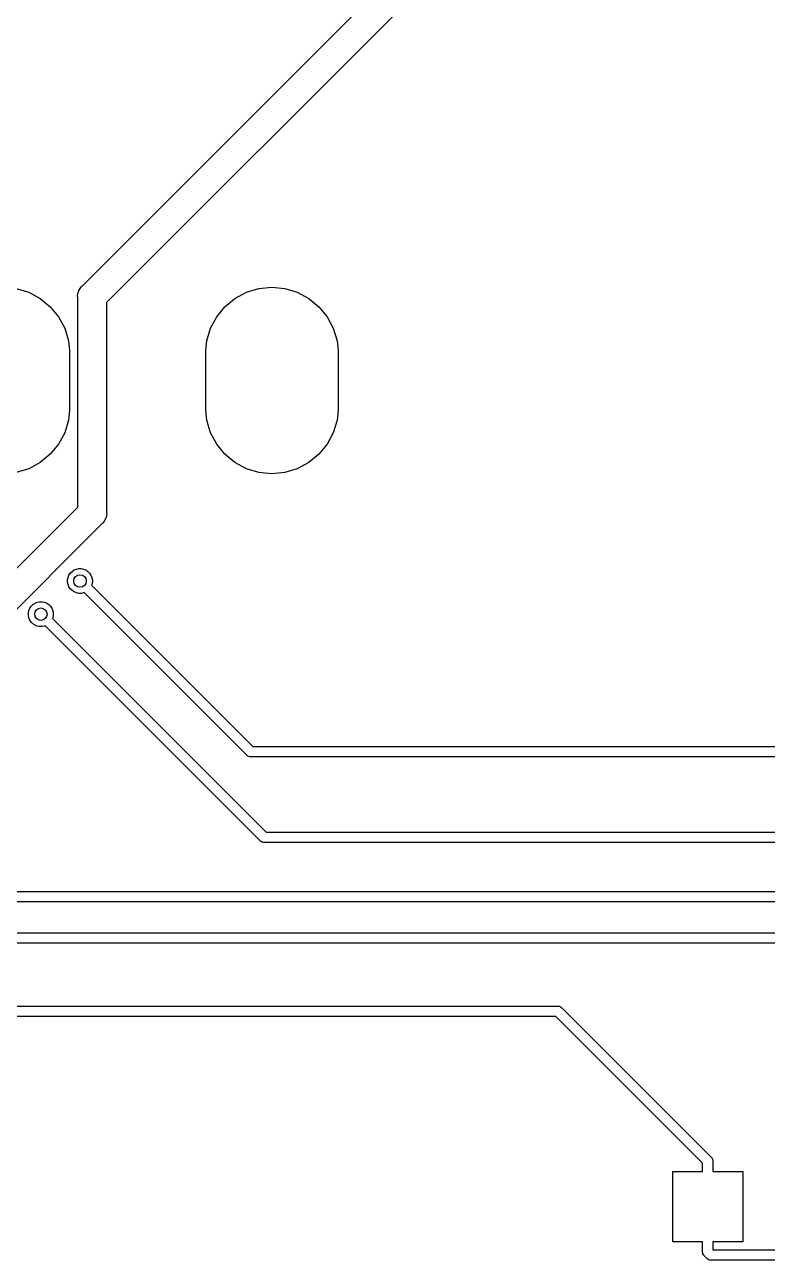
# Model space of a CAD drawing. Extents: x 0.8 to 4.31, y -4.31 to -0.81.
# Drawn here: x 2.924 to 3.631, y -4.313 to -3.135 of the extents above; entities that cross this region are included whole.
import ezdxf

# ---------------------------------------------------------------- set-up
doc = ezdxf.new("R2010")
doc.units = 0
doc.header["$MEASUREMENT"] = 0
doc.layers.add('BLACK', color=7, linetype='CONTINUOUS')

msp = doc.modelspace()

# ---------------------------------------------------------------- linework, layer by layer
at = {"layer": 'BLACK', "linetype": 'CONTINUOUS'}
for p, q in [((2.97892, -3.38405), (3.60233, -2.76064)), ((3.62182, -2.78013), (3.00197, -3.39998)), ((2.91589, -3.38674), (2.92777, -3.39034)), ((2.92777, -3.39034), (2.93871, -3.39619)), ((2.97434, -3.39428), (2.97461, -3.39157)), ((2.97461, -3.39157), (2.9754, -3.38898)), ((2.9754, -3.38898), (2.97556, -3.38867)), ((2.97556, -3.38867), (2.97668, -3.38658)), ((2.97668, -3.38658), (2.9784, -3.38448)), ((2.9784, -3.38448), (2.97892, -3.38405)), ((3.12428, -3.39619), (3.13523, -3.39034)), ((3.13523, -3.39034), (3.1471, -3.38674)), ((3.1471, -3.38674), (3.15945, -3.38552)), ((3.15945, -3.38552), (3.1718, -3.38674)), ((3.1718, -3.38674), (3.18367, -3.39034)), ((3.18367, -3.39034), (3.19461, -3.39619)), ((2.93871, -3.39619), (2.9483, -3.40406)), ((2.97441, -3.39495), (2.97434, -3.39428)), ((2.97441, -3.59526), (2.97441, -3.39495)), ((3.00197, -3.39998), (3.00197, -3.60029)), ((3.11469, -3.40406), (3.12428, -3.39619)), ((3.19461, -3.39619), (3.20421, -3.40406)), ((2.9483, -3.40406), (2.95617, -3.41365)), ((2.95617, -3.41365), (2.96202, -3.4246)), ((3.10097, -3.4246), (3.10682, -3.41365)), ((3.10682, -3.41365), (3.11469, -3.40406)), ((3.20421, -3.40406), (3.21208, -3.41365)), ((3.21208, -3.41365), (3.21793, -3.4246)), ((2.96202, -3.4246), (2.96562, -3.43647)), ((3.09737, -3.43647), (3.10097, -3.4246)), ((3.21793, -3.4246), (3.22153, -3.43647)), ((2.96562, -3.43647), (2.96654, -3.44572)), ((3.09646, -3.44572), (3.09737, -3.43647)), ((3.22153, -3.43647), (3.22244, -3.44572)), ((2.96654, -3.44572), (2.96654, -3.50309)), ((3.09646, -3.50309), (3.09646, -3.44572)), ((3.22244, -3.44572), (3.22244, -3.50309)), ((2.96654, -3.50309), (2.96562, -3.51235)), ((3.09737, -3.51235), (3.09646, -3.50309)), ((3.22244, -3.50309), (3.22153, -3.51235)), ((2.96562, -3.51235), (2.96202, -3.52422)), ((3.10097, -3.52422), (3.09737, -3.51235)), ((3.22153, -3.51235), (3.21793, -3.52422)), ((2.96202, -3.52422), (2.95617, -3.53517)), ((3.10682, -3.53517), (3.10097, -3.52422)), ((3.21793, -3.52422), (3.21208, -3.53517)), ((2.9483, -3.54476), (2.93871, -3.55263)), ((2.95617, -3.53517), (2.9483, -3.54476)), ((3.11469, -3.54476), (3.10682, -3.53517)), ((3.12428, -3.55263), (3.11469, -3.54476)), ((3.20421, -3.54476), (3.19461, -3.55263)), ((3.21208, -3.53517), (3.20421, -3.54476)), ((2.93871, -3.55263), (2.92777, -3.55848)), ((3.13523, -3.55848), (3.12428, -3.55263)), ((3.19461, -3.55263), (3.18367, -3.55848)), ((2.92777, -3.55848), (2.91589, -3.56208)), ((3.1471, -3.56208), (3.13523, -3.55848)), ((3.15945, -3.5633), (3.1471, -3.56208)), ((3.1718, -3.56208), (3.15945, -3.5633)), ((3.18367, -3.55848), (3.1718, -3.56208)), ((2.60126, -3.96841), (2.97441, -3.59526)), ((3.00177, -3.60367), (3.00098, -3.60627)), ((3.00204, -3.60097), (3.00177, -3.60367)), ((3.00197, -3.60029), (3.00204, -3.60097)), ((2.99745, -3.61119), (2.63001, -3.97863)), ((2.99798, -3.61076), (2.99745, -3.61119)), ((2.99859, -3.61002), (2.99798, -3.61076)), ((2.9997, -3.60866), (2.99859, -3.61002)), ((3.00098, -3.60627), (2.9997, -3.60866)), ((2.96473, -3.66435), (2.96518, -3.66207)), ((2.96518, -3.66207), (2.96607, -3.65992)), ((2.96607, -3.65992), (2.96736, -3.65798)), ((2.96736, -3.65798), (2.96901, -3.65634)), ((2.96901, -3.65634), (2.97094, -3.65505)), ((2.97094, -3.65505), (2.97309, -3.65416)), ((2.97309, -3.65416), (2.97537, -3.6537)), ((2.97537, -3.6537), (2.9777, -3.6537)), ((2.9777, -3.6537), (2.97998, -3.65416)), ((2.97998, -3.65416), (2.98213, -3.65505)), ((2.98213, -3.65505), (2.98407, -3.65634)), ((2.98407, -3.65634), (2.98571, -3.65798)), ((2.98571, -3.65798), (2.987, -3.65992)), ((2.987, -3.65992), (2.98789, -3.66207)), ((2.98789, -3.66207), (2.98835, -3.66435)), ((2.96473, -3.66668), (2.96473, -3.66435)), ((2.96518, -3.66896), (2.96473, -3.66668)), ((2.96607, -3.67111), (2.96518, -3.66896)), ((2.96736, -3.67304), (2.96607, -3.67111)), ((2.96901, -3.67469), (2.96736, -3.67304)), ((2.98789, -3.66896), (2.98762, -3.66963)), ((2.98762, -3.66963), (3.1413, -3.82332)), ((2.98835, -3.66668), (2.98789, -3.66896)), ((2.98835, -3.66435), (2.98835, -3.66668)), ((2.93371, -3.68671), (2.93586, -3.68582)), ((2.93586, -3.68582), (2.93814, -3.68537)), ((2.93814, -3.68537), (2.94047, -3.68537)), ((2.94047, -3.68537), (2.94275, -3.68582)), ((2.94275, -3.68582), (2.9449, -3.68671)), ((2.97094, -3.67598), (2.96901, -3.67469)), ((2.97309, -3.67687), (2.97094, -3.67598)), ((2.97537, -3.67732), (2.97309, -3.67687)), ((2.9777, -3.67732), (2.97537, -3.67732)), ((2.97998, -3.67687), (2.9777, -3.67732)), ((2.98066, -3.67659), (2.97998, -3.67687)), ((3.13562, -3.83155), (2.98066, -3.67659)), ((2.92749, -3.69602), (2.92795, -3.69373)), ((2.92749, -3.69834), (2.92749, -3.69602)), ((2.92795, -3.69373), (2.92884, -3.69158)), ((2.92884, -3.69158), (2.93013, -3.68965)), ((2.93013, -3.68965), (2.93178, -3.688)), ((2.93178, -3.688), (2.93371, -3.68671)), ((2.9449, -3.68671), (2.94683, -3.688)), ((2.94683, -3.688), (2.94848, -3.68965)), ((2.94848, -3.68965), (2.94977, -3.69158)), ((2.94977, -3.69158), (2.95066, -3.69373)), ((2.95066, -3.69373), (2.95112, -3.69602)), ((2.95112, -3.69602), (2.95112, -3.69834)), ((2.92795, -3.70062), (2.92749, -3.69834)), ((2.92884, -3.70277), (2.92795, -3.70062)), ((2.93013, -3.70471), (2.92884, -3.70277)), ((2.93178, -3.70635), (2.93013, -3.70471)), ((2.93371, -3.70765), (2.93178, -3.70635)), ((2.93586, -3.70854), (2.93371, -3.70765)), ((2.93814, -3.70899), (2.93586, -3.70854)), ((2.94047, -3.70899), (2.93814, -3.70899)), ((2.94275, -3.70854), (2.94047, -3.70899)), ((2.94342, -3.70826), (2.94275, -3.70854)), ((3.14824, -3.91308), (2.94342, -3.70826)), ((2.95066, -3.70062), (2.95038, -3.7013)), ((2.95038, -3.7013), (3.15393, -3.90484)), ((2.95112, -3.69834), (2.95066, -3.70062)), ((3.1413, -3.82332), (3.84702, -3.82332)), ((3.13577, -3.83174), (3.13562, -3.83155)), ((3.13596, -3.83189), (3.13577, -3.83174)), ((3.13652, -3.83235), (3.13596, -3.83189)), ((3.13737, -3.83281), (3.13652, -3.83235)), ((3.1383, -3.83309), (3.13737, -3.83281)), ((3.13902, -3.83316), (3.1383, -3.83309)), ((3.13927, -3.83319), (3.13902, -3.83316)), ((3.13902, -3.83316), (3.13902, -3.83316)), ((3.13951, -3.83316), (3.13927, -3.83319)), ((3.84702, -3.83316), (3.13951, -3.83316)), ((3.15393, -3.90484), (3.77107, -3.90484)), ((3.1484, -3.91326), (3.14824, -3.91308)), ((3.14858, -3.91342), (3.1484, -3.91326)), ((3.14914, -3.91388), (3.14858, -3.91342)), ((3.15, -3.91433), (3.14914, -3.91388)), ((3.15093, -3.91462), (3.15, -3.91433)), ((3.15165, -3.91469), (3.15093, -3.91462)), ((3.15189, -3.91471), (3.15165, -3.91469)), ((3.15165, -3.91469), (3.15165, -3.91469)), ((3.15213, -3.91469), (3.15189, -3.91471)), ((3.77107, -3.91469), (3.15213, -3.91469)), ((2.70201, -3.96161), (3.7578, -3.96161)), ((3.7596, -3.97146), (2.70201, -3.97146)), ((2.71186, -4.00098), (3.74456, -4.00098)), ((3.74636, -4.01083), (2.71186, -4.01083)), ((2.7126, -4.07087), (3.43185, -4.07087)), ((3.43185, -4.07087), (3.43209, -4.07084)), ((3.43209, -4.07084), (3.43233, -4.07087)), ((3.43233, -4.07087), (3.43233, -4.07087)), ((3.43233, -4.07087), (3.43305, -4.07094)), ((3.43305, -4.07094), (3.43398, -4.07122)), ((3.43398, -4.07122), (3.43483, -4.07168)), ((3.43483, -4.07168), (3.43558, -4.07229)), ((3.43558, -4.07229), (3.43574, -4.07248)), ((3.43574, -4.07248), (3.57811, -4.21485)), ((3.43005, -4.08071), (2.7126, -4.08071)), ((3.56988, -4.22054), (3.43005, -4.08071)), ((3.57811, -4.21485), (3.5783, -4.21501)), ((3.5783, -4.21501), (3.57845, -4.21519)), ((3.57845, -4.21519), (3.57845, -4.21519)), ((3.57845, -4.21519), (3.57886, -4.21569)), ((3.57886, -4.21569), (3.57891, -4.21576)), ((3.57891, -4.21576), (3.57937, -4.21661)), ((3.56988, -4.22835), (3.56988, -4.22054)), ((3.57937, -4.21661), (3.57965, -4.21754)), ((3.57965, -4.21754), (3.57972, -4.21826)), ((3.57972, -4.21826), (3.57972, -4.21826)), ((3.57972, -4.21826), (3.57975, -4.2185)), ((3.57975, -4.2185), (3.57972, -4.21875)), ((3.57972, -4.21875), (3.57972, -4.22835)), ((3.54134, -4.29528), (3.54134, -4.22835)), ((3.54134, -4.22835), (3.56988, -4.22835)), ((3.57972, -4.22835), (3.60827, -4.22835)), ((3.60827, -4.22835), (3.60827, -4.29528)), ((3.56988, -4.29528), (3.54134, -4.29528)), ((3.56988, -4.30488), (3.56988, -4.29528)), ((3.60827, -4.29528), (3.57972, -4.29528)), ((3.57972, -4.29528), (3.57972, -4.30308)), ((3.56986, -4.30512), (3.56988, -4.30488)), ((3.56988, -4.30536), (3.56986, -4.30512)), ((3.56995, -4.30608), (3.56988, -4.30536)), ((3.56988, -4.30536), (3.56988, -4.30536)), ((3.57023, -4.30701), (3.56995, -4.30608)), ((3.57069, -4.30787), (3.57023, -4.30701)), ((3.57131, -4.30861), (3.57069, -4.30787)), ((3.57149, -4.30877), (3.57131, -4.30861)), ((3.57411, -4.31138), (3.57149, -4.30877)), ((3.57972, -4.30308), (3.57979, -4.30315)), ((3.57979, -4.30315), (4.13434, -4.30315)), ((3.57426, -4.31157), (3.57411, -4.31138)), ((3.57501, -4.31218), (3.57426, -4.31157)), ((3.57586, -4.31264), (3.57501, -4.31218)), ((3.57679, -4.31292), (3.57586, -4.31264)), ((3.57751, -4.31299), (3.57679, -4.31292)), ((3.57776, -4.31302), (3.57751, -4.31299)), ((3.57751, -4.31299), (3.57751, -4.31299)), ((3.578, -4.31299), (3.57776, -4.31302)), ((4.13614, -4.31299), (3.578, -4.31299))]:
    msp.add_line(p, q, dxfattribs=at)
at = {"layer": 'BLACK'}
for centre in [(2.97654, -3.66551), (2.9393, -3.69718)]:
    msp.add_circle(centre, 0.005906, dxfattribs=at)

doc.saveas('drawing.dxf')
